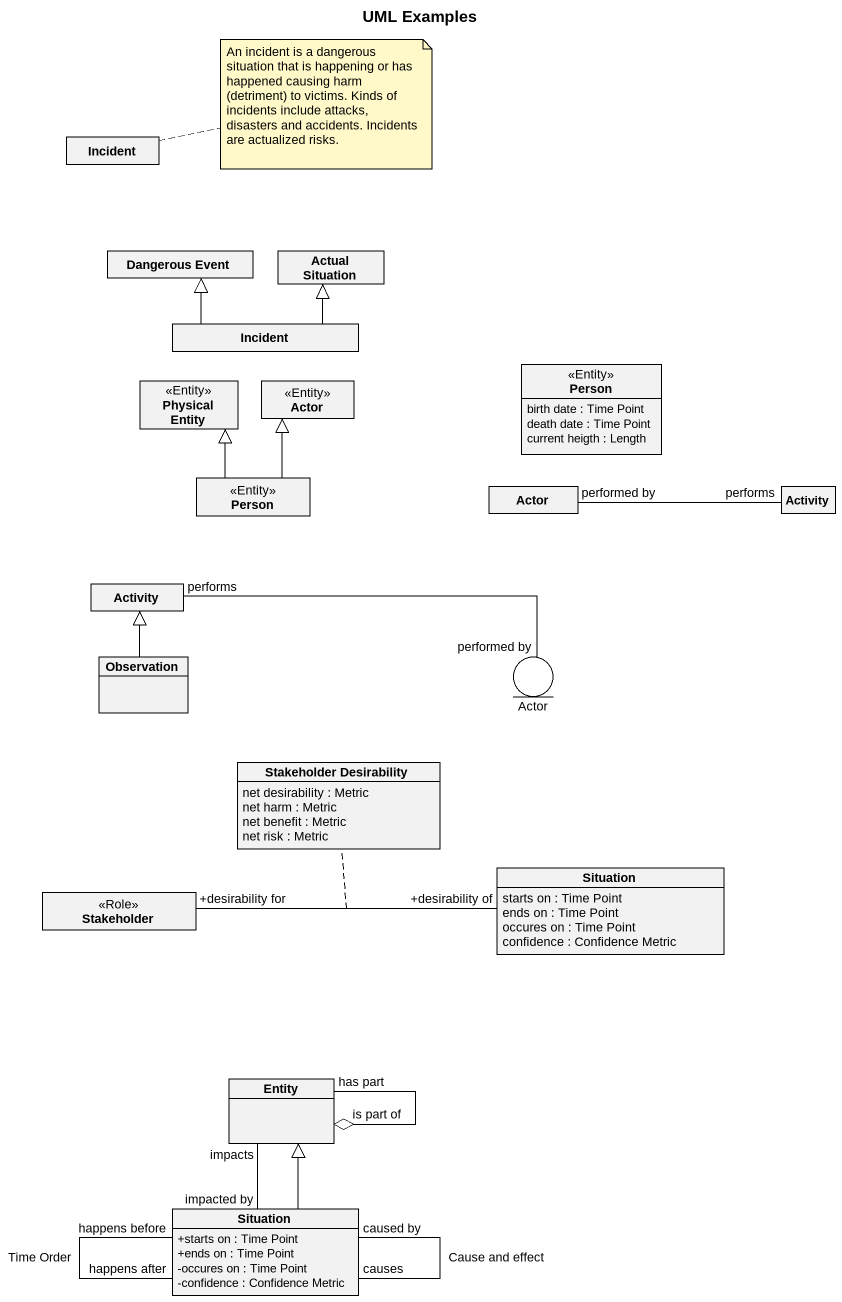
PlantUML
@startuml
title UML Examples
allowmixing
hide circle
hide empty members
skinparam classAttributeIconSize 0
class Incident
class "Dangerous Event" as Dangerous_Event
class "Actual Situation" as Actual_Situation
class "Incident" as Incident_2
class "Physical Entity" as Physical_Entity <<Entity>>
class "Actor" as Actor_ <<Entity>>
class "Person" as Person_ <<Entity>> {
  birth date : Time Point
  death date : Time Point
  current heigth : Length
}
class "Person" as Person__2 <<Entity>>
class "Actor" as Actor__2
class Activity
class "Activity" as Activity_2
class Observation
entity "Actor" as Actor__3
class "Stakeholder Desirability" as Stakeholder_Desirability {
  net desirability : Metric
  net harm : Metric
  net benefit : Metric
  net risk : Metric
}
class Situation {
  starts on : Time Point
  ends on : Time Point
  occures on : Time Point
  confidence : Confidence Metric
}
class Stakeholder <<Role>>
class "Entity" as Entity_
class "Situation" as Situation_2 {
  +starts on : Time Point
  +ends on : Time Point
  -occures on : Time Point
  -confidence : Confidence Metric
}
Incident_2 -up-|> Dangerous_Event
Incident_2 -up-|> Actual_Situation
Person__2 -up-|> Physical_Entity
Person__2 -up-|> Actor_
Actor__2 "performed by" -right- "performs" Activity
Observation -up-|> Activity_2
Actor__3 "performed by" -left- "performs" Activity_2
Stakeholder "+desirability for" -right- "+desirability of" Situation
(Stakeholder, Situation) .. Stakeholder_Desirability
Entity_ "is part of" o-- "has part" Entity_
Situation_2 "impacted by" -up- "impacts" Entity_
Situation_2 -up-|> Entity_
Situation_2 "happens before" -- "happens after" Situation_2 : Time Order
Situation_2 "causes" -- "caused by" Situation_2 : Cause and effect
note right of Incident : An incident is a dangerous situation that is happening or has happened causing harm (detriment) to victims. Kinds of incidents include attacks, disasters and accidents. Incidents are actualized risks.
@enduml
